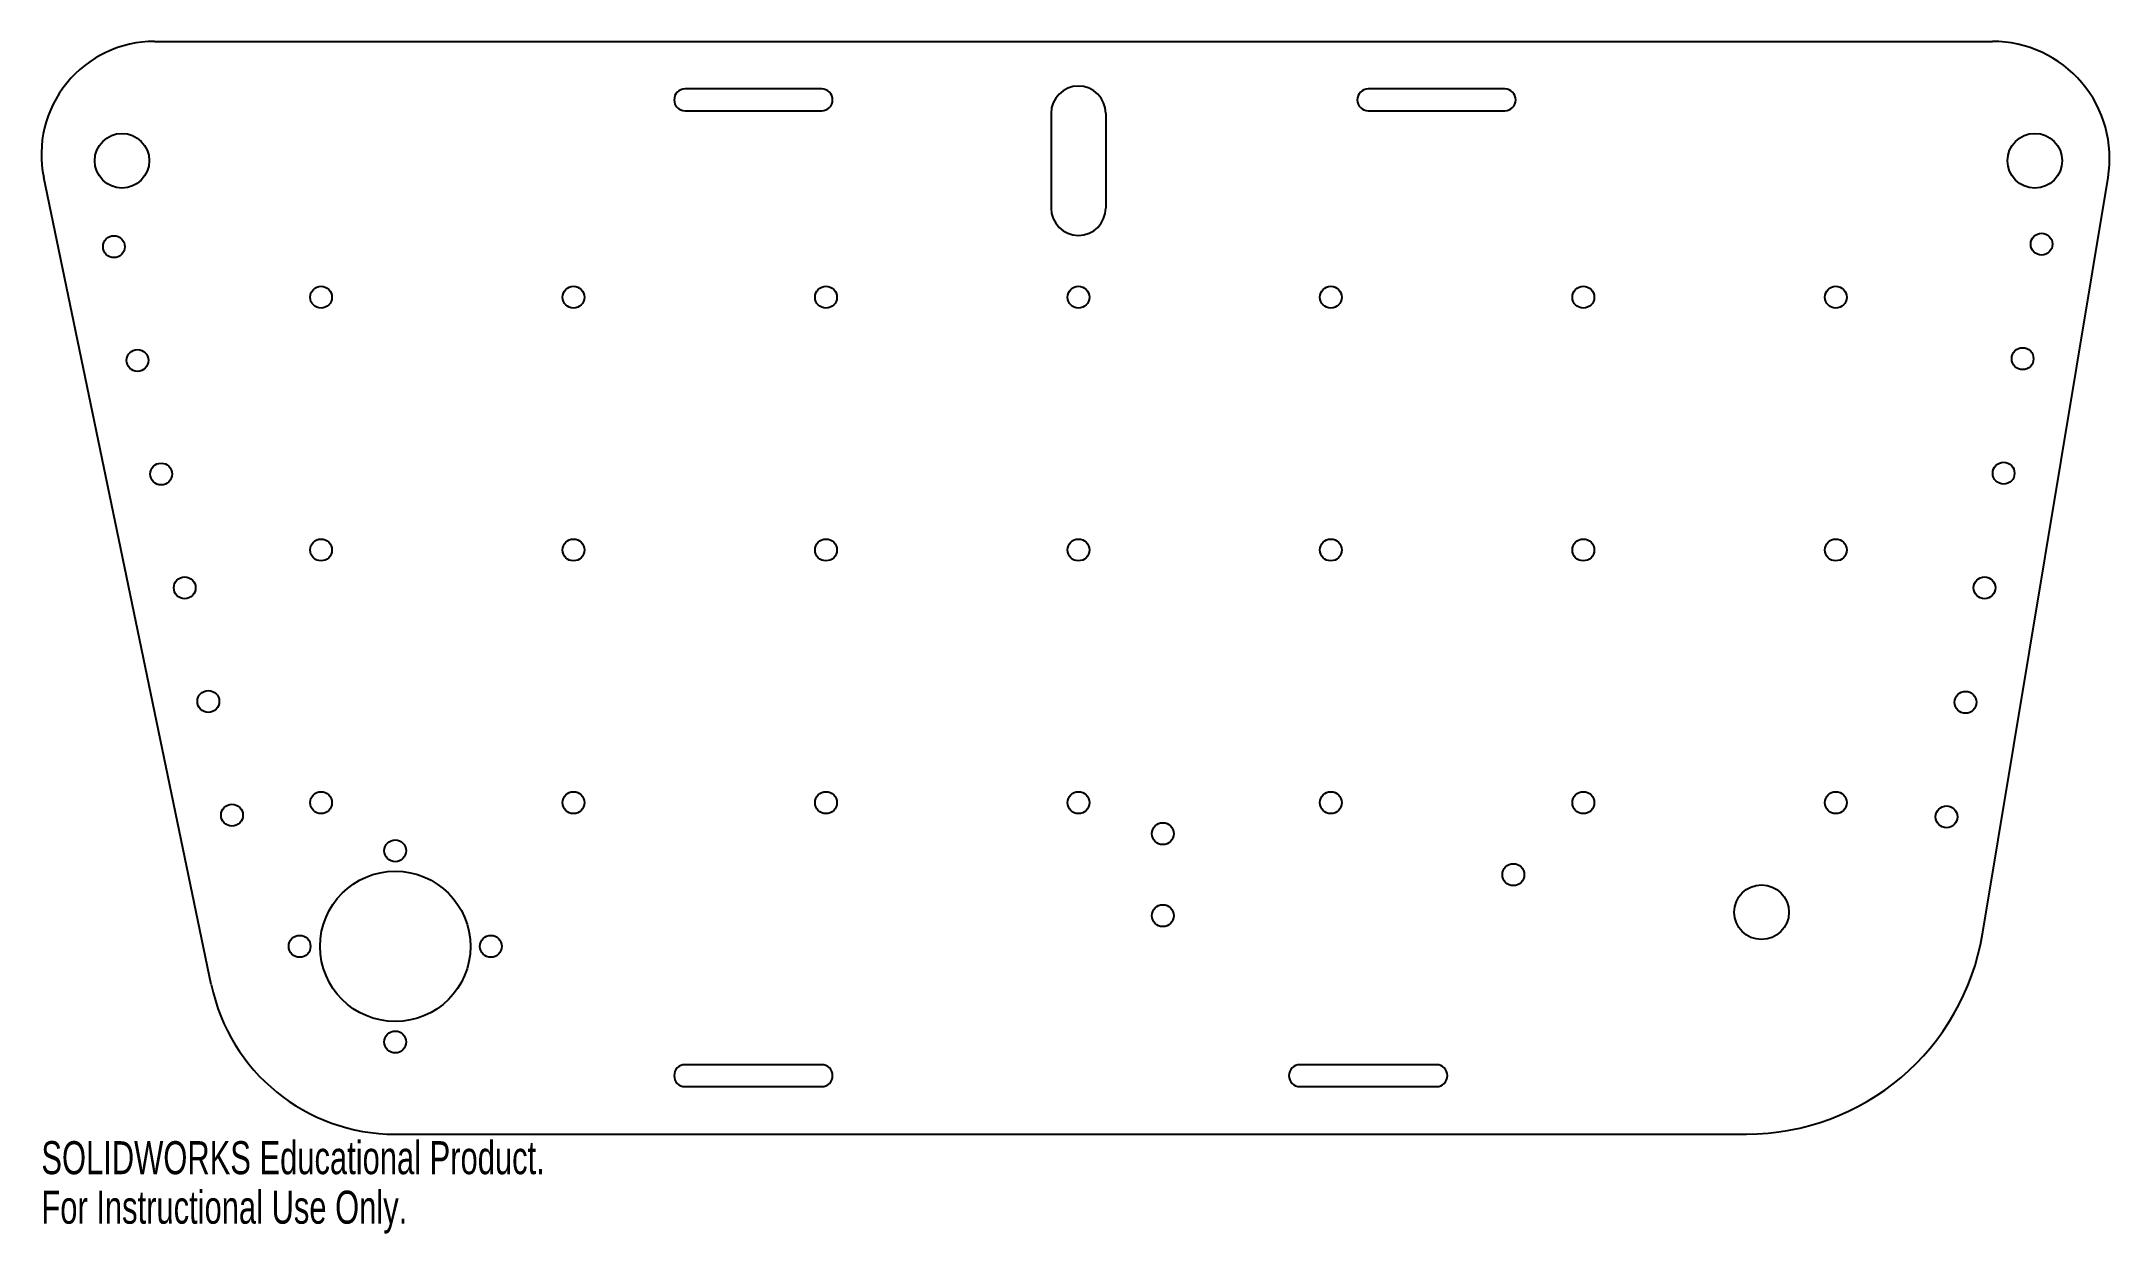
# Model space of a CAD drawing. Header units: millimetres. Extents: x -152 to 151, y -42 to 133.
import ezdxf

# ---------------------------------------------------------------- set-up
doc = ezdxf.new("R2010")
doc.units = ezdxf.units.MM
doc.styles.add('SLDTEXTSTYLE0', font='TXT', dxfattribs={"width": 0.7})

msp = doc.modelspace()

# ---------------------------------------------------------------- linework, layer by layer
at = {"color": 7, "linetype": 'Continuous', "lineweight": 25}
for p, q in [((-135.23, 132.53), (133.81, 132.53)), ((-37.58, 125.56), (-57.58, 125.56)), ((62.42, 125.56), (42.42, 125.56)), ((-57.58, 122.36), (-37.58, 122.36)), ((-4, 121.99), (-4, 108.13)), ((4, 121.99), (4, 108.13)), ((42.42, 122.36), (62.42, 122.36)), ((-126.93, -5.56), (-151.46, 112.59)), ((132.34, 1.84), (150.72, 112.59)), ((-37.58, -17.3), (-57.58, -17.3)), ((52.42, -17.3), (32.42, -17.3)), ((-57.58, -20.5), (-37.58, -20.5)), ((32.42, -20.5), (52.42, -20.5)), ((-100, -27.47), (97.77, -27.47))]:
    msp.add_line(p, q, dxfattribs=at)
for centre, radius in [((-140, 115.06), 4), ((140, 115.06), 4), ((-141.18, 102.47), 1.6), ((140.99, 102.84), 1.6), ((-110.86, 95.07), 1.6), ((-73.91, 95.07), 1.6), ((-36.95, 95.07), 1.6), ((0, 95.07), 1.6), ((36.95, 95.07), 1.6), ((73.91, 95.07), 1.6), ((110.86, 95.07), 1.6), ((-137.73, 85.82), 1.6), ((138.21, 86.07), 1.6), ((-134.27, 69.18), 1.6), ((135.43, 69.3), 1.6), ((-110.86, 58.07), 1.6), ((-73.91, 58.07), 1.6), ((-36.95, 58.07), 1.6), ((0, 58.07), 1.6), ((36.95, 58.07), 1.6), ((73.91, 58.07), 1.6), ((110.86, 58.07), 1.6), ((-130.82, 52.53), 1.6), ((132.64, 52.53), 1.6), ((-127.36, 35.89), 1.6), ((129.86, 35.76), 1.6), ((-110.86, 21.07), 1.6), ((-73.91, 21.07), 1.6), ((-36.95, 21.07), 1.6), ((0, 21.07), 1.6), ((36.95, 21.07), 1.6), ((73.91, 21.07), 1.6), ((110.86, 21.07), 1.6), ((-123.9, 19.24), 1.6), ((127.08, 18.99), 1.6), ((-100, 14.03), 1.6), ((12.36, 16.53), 1.6), ((63.66, 10.53), 1.6), ((-100, 0.03), 11), ((12.36, 4.53), 1.6), ((100, 5.03), 4), ((-114, 0.03), 1.6), ((-86, 0.03), 1.6), ((-100, -13.97), 1.6)]:
    msp.add_circle(centre, radius, dxfattribs=at)
for centre, radius, start, end in [((-135.23, 115.96), 16.57, 90, 191.7296), ((133.81, 115.39), 17.14, 350.5793, 90), ((-57.58, 123.96), 1.6, 90, 270), ((-37.58, 123.96), 1.6, 270, 90), ((0, 121.99), 4, 0, 180), ((42.42, 123.96), 1.6, 90, 270), ((62.42, 123.96), 1.6, 270, 90), ((0, 108.13), 4, 180, 0), ((97.77, 7.58), 35.04, 270, 350.5793), ((-100, 0.03), 27.5, 191.7296, 270), ((-57.58, -18.9), 1.6, 90, 270), ((-37.58, -18.9), 1.6, 270, 90), ((32.42, -18.9), 1.6, 90, 270), ((52.42, -18.9), 1.6, 270, 90)]:
    msp.add_arc(centre, radius, start, end, dxfattribs=at)

# ---------------------------------------------------------------- texts
at = {"color": 7, "linetype": 'Continuous', "char_height": 4.8336, "attachment_point": 1, "style": 'SLDTEXTSTYLE0'}
for s, insert in [('SOLIDWORKS Educational Product.', (-151.8, -28.49)), ('For Instructional Use Only.', (-151.8, -35.74))]:
    msp.add_mtext(s, dxfattribs=dict(at, insert=insert))

doc.saveas('drawing.dxf')
